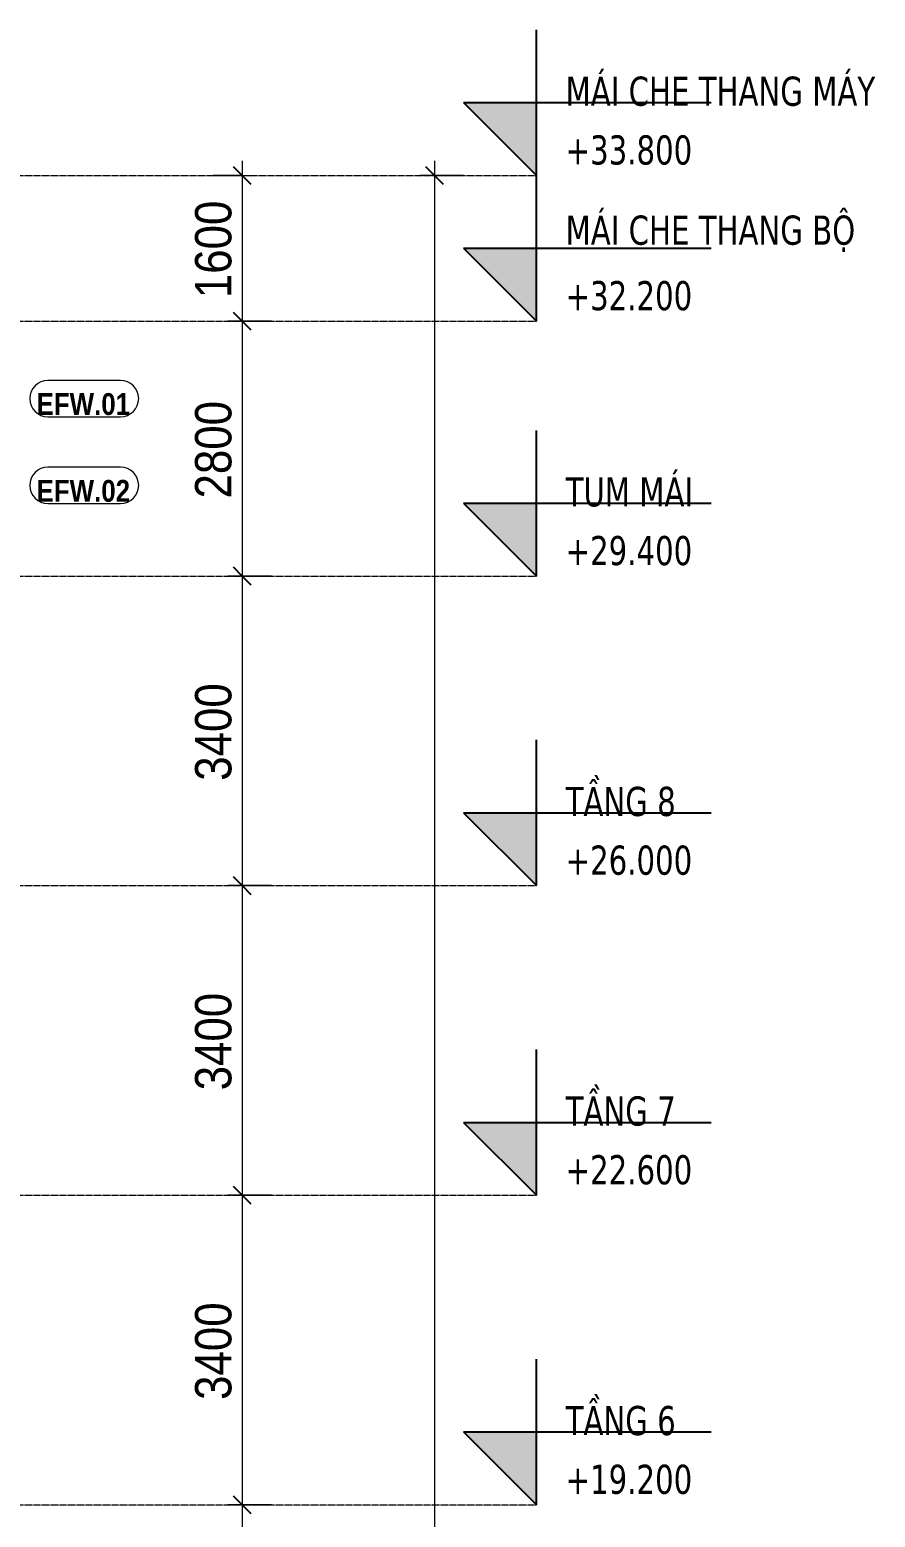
# Model space of a CAD drawing. Header units: millimetres. Extents: x 26124 to 258712, y -8723 to 35400.
# Drawn here: x 128583 to 137877, y 19063 to 35400 of the extents above; entities that cross this region are included whole.
import ezdxf

# ---------------------------------------------------------------- set-up
doc = ezdxf.new("R2010")
doc.units = ezdxf.units.MM
doc.linetypes.add('Centre', pattern=[31.75, 6.35, -4.7625, 15.875, -4.7625])
for name, color, linetype, lineweight in [('A-ANNO-DIMS', 211, 'Continuous', 9), ('A-ANNO-DIMS-160', 211, 'Continuous', 9), ('A-FLOR-LEVL', 51, 'Continuous', 9), ('A-FLOR-LEVL-1', 51, 'Continuous', 25), ('A-FLOR-LEVL-2', 51, 'Centre', 9), ('A-WALL-IDEN', 211, 'Continuous', 9)]:
    doc.layers.add(name, color=color, linetype=linetype, lineweight=lineweight)
doc.styles.add('Arial_B', font='arialbd.ttf', dxfattribs={"width": 0.85, "height": 240})
doc.styles.add('Tahoma_B', font='tahomabd.ttf', dxfattribs={"width": 0.85, "height": 320})
doc.styles.add('UTM Avo', font='', dxfattribs={"width": 0.9, "height": 400})
doc.styles.get('UTM Avo').set_extended_font_data('UTM Avo')
doc.dimstyles.new('1_Dim_chi_tiet_2_5', dxfattribs={"dimscale": 304.8, "dimtxt": 399.720379, "dimasz": 0.629921, "dimexe": 0.524934, "dimexo": 0.0625, "dimgap": 0.052493, "dimtad": 1, "dimdec": 0, "dimrnd": 5, "dimzin": 0, "dimdsep": 46, "dimtxsty": 'UTM Avo', "dimblk1": 'OBLIQUE', "dimblk2": 'OBLIQUE', "dimsah": 1, "dimcen": 0.09, "dimdle": 0.524934, "dimazin": 0, "dimtfac": 1, "dimtdec": 4, "dimtix": 1, "dimtmove": 0, "dimatfit": 3, "dimfxl": 1.049869, "dimfxlon": 1, "dimtvp": 1, "dimtolj": 1, "dimtzin": 0, "dimarcsym": 2})

# ---------------------------------------------------------------- blocks, each defined once
blk = doc.blocks.new('Level - CAO ĐỘ LEVEL-350587-TKCS_MẶT CẮT 3')
at = {"layer": 'A-FLOR-LEVL'}
blk.add_hatch(color=256, dxfattribs=at).paths.add_polyline_path([(134152.564287, 3000), (134152.564287, 2200), (133352.564287, 3000)])
at = {"layer": 'A-FLOR-LEVL-1'}
for p, q in [((134152.564287, 2200), (134152.564287, 3800)), ((133352.564287, 3000), (134152.564287, 2200)), ((133352.564287, 3000), (136072.564287, 3000))]:
    blk.add_line(p, q, dxfattribs=at)
blk = doc.blocks.new('DIMBLOCK28-TKCS_MẶT CẮT 3')
at = {"layer": 'A-ANNO-DIMS-160', "lineweight": 25}
for p, q in [((130919, 33800), (130823, 33896)), ((130919, 33800), (131015, 33704)), ((130919, 32200), (130823, 32296)), ((130919, 32200), (131015, 32104))]:
    blk.add_line(p, q, dxfattribs=at)
at = {"layer": 'A-ANNO-DIMS-160'}
for p, q in [((130919, 33960), (130919, 32200)), ((130599, 33800), (131079, 33800)), ((130919, 33800), (130599, 33800)), ((131239, 32200), (130759, 32200)), ((130919, 32200), (131239, 32200))]:
    blk.add_line(p, q, dxfattribs=at)
at = {"layer": 'A-ANNO-DIMS-160', "color": 0, "insert": (130400, 32452), "char_height": 400, "width": 1314.64, "attachment_point": 1, "rotation": 90, "line_spacing_factor": 1.110334, "style": 'UTM Avo'}
blk.add_mtext('1600', dxfattribs=at)
blk = doc.blocks.new('_Oblique')
at = {"color": 0, "linetype": 'ByBlock', "lineweight": -2}
blk.add_line((-0.5, -0.5), (0.5, 0.5), dxfattribs=at)
blk = doc.blocks.new('DIMBLOCK29-TKCS_MẶT CẮT 3')
at = {"layer": 'A-ANNO-DIMS-160'}
for p, q in [((131239, 32200), (130759, 32200)), ((130919, 32200), (130919, 29400)), ((130919, 32200), (131239, 32200)), ((131239, 29400), (130759, 29400)), ((130919, 29400), (131239, 29400))]:
    blk.add_line(p, q, dxfattribs=at)
at = {"layer": 'A-ANNO-DIMS-160', "lineweight": 25}
for p, q in [((130919, 32200), (130823, 32296)), ((130919, 32200), (131015, 32104)), ((130919, 29400), (130823, 29496)), ((130919, 29400), (131015, 29304))]:
    blk.add_line(p, q, dxfattribs=at)
at = {"layer": 'A-ANNO-DIMS-160', "color": 0, "insert": (130400, 30252), "char_height": 400, "width": 1314.64, "attachment_point": 1, "rotation": 90, "line_spacing_factor": 1.110334, "style": 'UTM Avo'}
blk.add_mtext('2800', dxfattribs=at)
blk = doc.blocks.new('DIMBLOCK30-TKCS_MẶT CẮT 3')
at = {"layer": 'A-ANNO-DIMS-160', "lineweight": 25}
for p, q in [((130919, 29400), (130823, 29496)), ((130919, 29400), (131015, 29304)), ((130919, 26000), (130823, 26096)), ((130919, 26000), (131015, 25904))]:
    blk.add_line(p, q, dxfattribs=at)
at = {"layer": 'A-ANNO-DIMS-160'}
for p, q in [((131239, 29400), (130759, 29400)), ((130919, 29400), (130919, 26000)), ((130919, 29400), (131239, 29400)), ((131239, 26000), (130759, 26000)), ((130919, 26000), (131239, 26000))]:
    blk.add_line(p, q, dxfattribs=at)
at = {"layer": 'A-ANNO-DIMS-160', "color": 0, "insert": (130400, 27152), "char_height": 400, "width": 1314.64, "attachment_point": 1, "rotation": 90, "line_spacing_factor": 1.110334, "style": 'UTM Avo'}
blk.add_mtext('3400', dxfattribs=at)
blk = doc.blocks.new('DIMBLOCK31-TKCS_MẶT CẮT 3')
at = {"layer": 'A-ANNO-DIMS-160'}
for p, q in [((131239, 26000), (130759, 26000)), ((130919, 26000), (130919, 22600)), ((130919, 26000), (131239, 26000)), ((131239, 22600), (130759, 22600)), ((130919, 22600), (131239, 22600))]:
    blk.add_line(p, q, dxfattribs=at)
at = {"layer": 'A-ANNO-DIMS-160', "lineweight": 25}
for p, q in [((130919, 26000), (130823, 26096)), ((130919, 26000), (131015, 25904)), ((130919, 22600), (130823, 22696)), ((130919, 22600), (131015, 22504))]:
    blk.add_line(p, q, dxfattribs=at)
at = {"layer": 'A-ANNO-DIMS-160', "color": 0, "insert": (130400, 23752), "char_height": 400, "width": 1314.64, "attachment_point": 1, "rotation": 90, "line_spacing_factor": 1.110334, "style": 'UTM Avo'}
blk.add_mtext('3400', dxfattribs=at)
blk = doc.blocks.new('DIMBLOCK32-TKCS_MẶT CẮT 3')
at = {"layer": 'A-ANNO-DIMS-160'}
for p, q in [((131239, 22600), (130759, 22600)), ((130919, 22600), (130919, 19200)), ((130919, 22600), (131239, 22600)), ((131239, 19200), (130759, 19200)), ((130919, 19200), (131239, 19200))]:
    blk.add_line(p, q, dxfattribs=at)
at = {"layer": 'A-ANNO-DIMS-160', "lineweight": 25}
for p, q in [((130919, 22600), (130823, 22696)), ((130919, 22600), (131015, 22504)), ((130919, 19200), (130823, 19296)), ((130919, 19200), (131015, 19104))]:
    blk.add_line(p, q, dxfattribs=at)
at = {"layer": 'A-ANNO-DIMS-160', "color": 0, "insert": (130400, 20352), "char_height": 400, "width": 1314.64, "attachment_point": 1, "rotation": 90, "line_spacing_factor": 1.110334, "style": 'UTM Avo'}
blk.add_mtext('3400', dxfattribs=at)
blk = doc.blocks.new('DIMBLOCK33-TKCS_MẶT CẮT 3')
at = {"layer": 'A-ANNO-DIMS-160', "lineweight": 25}
for p, q in [((130919, 19200), (130823, 19296)), ((130919, 19200), (131015, 19104)), ((130919, 15800), (130823, 15896)), ((130919, 15800), (131015, 15704))]:
    blk.add_line(p, q, dxfattribs=at)
at = {"layer": 'A-ANNO-DIMS-160'}
for p, q in [((131239, 19200), (130759, 19200)), ((130919, 19200), (130919, 15800)), ((130919, 19200), (131239, 19200)), ((131239, 15800), (130759, 15800)), ((130919, 15800), (131239, 15800))]:
    blk.add_line(p, q, dxfattribs=at)
at = {"layer": 'A-ANNO-DIMS-160', "color": 0, "insert": (130400, 16952), "char_height": 400, "width": 1314.64, "attachment_point": 1, "rotation": 90, "line_spacing_factor": 1.110334, "style": 'UTM Avo'}
blk.add_mtext('3400', dxfattribs=at)
blk = doc.blocks.new('DIMBLOCK39-TKCS_MẶT CẮT 3')
at = {"layer": 'A-ANNO-DIMS-160', "lineweight": 25}
for p, q in [((133032, 33800), (132936, 33896)), ((133032, 33800), (133128, 33704)), ((133032, 400), (132936, 496)), ((133032, 400), (133128, 304))]:
    blk.add_line(p, q, dxfattribs=at)
at = {"layer": 'A-ANNO-DIMS-160'}
for p, q in [((133032, 33960), (133032, 240)), ((133352, 33800), (132872, 33800)), ((133032, 33800), (133352, 33800)), ((133352, 400), (132872, 400)), ((133032, 400), (133352, 400))]:
    blk.add_line(p, q, dxfattribs=at)
at = {"layer": 'A-ANNO-DIMS-160', "color": 0, "insert": (132512, 16415), "char_height": 400, "width": 1643.29, "attachment_point": 1, "rotation": 90, "line_spacing_factor": 1.110334, "style": 'UTM Avo'}
blk.add_mtext('33400', dxfattribs=at)
blk = doc.blocks.new('CTL_WALL TAG NO MARK - 10-2062273-TKCS_MẶT CẮT 3')
at = {"layer": 'A-WALL-IDEN'}
for p, q in [((32060, 30270), (31263, 30270)), ((31263, 29870), (32060, 29870))]:
    blk.add_line(p, q, dxfattribs=at)
for centre, start, end in [((31263, 30070), 90, 270), ((32060, 30070), 270, 90)]:
    blk.add_arc(centre, 200, start, end, dxfattribs=at)

msp = doc.modelspace()

# ---------------------------------------------------------------- linework, layer by layer
at = {"layer": 'A-FLOR-LEVL-2'}
for p, q in [((26123.8, 33800), (134152.6, 33800)), ((26123.8, 32200), (134152.6, 32200)), ((26123.8, 29400), (134152.6, 29400)), ((26123.8, 26000), (134152.6, 26000)), ((26123.8, 22600), (134152.6, 22600)), ((26123.8, 19200), (134152.6, 19200))]:
    msp.add_line(p, q, dxfattribs=at)

# ---------------------------------------------------------------- block references
at = {"layer": 'A-FLOR-LEVL-1'}
for p in [(0, 31600), (0, 30000), (0, 27200), (0, 23800), (0, 20400), (0, 17000)]:
    msp.add_blockref('Level - CAO ĐỘ LEVEL-350587-TKCS_MẶT CẮT 3', p, dxfattribs=at)
at = {"layer": 'A-WALL-IDEN'}
for p in [(97520.7, 1279.5), (97520.7, 326.2)]:
    msp.add_blockref('CTL_WALL TAG NO MARK - 10-2062273-TKCS_MẶT CẮT 3', p, dxfattribs=at)

# ---------------------------------------------------------------- texts
at = {"layer": 'A-FLOR-LEVL', "char_height": 320, "line_spacing_factor": 0.996129, "style": 'Tahoma_B'}
for s, insert, width, attachment_point in [('\\pt1632,3264,4896,6528,8160,9792,11424,13056,14688,16320,17952,19584,21216,22848,24480,26112,27744,29376,31008,32640,34272,35904,37536,39168,40800,42432,44064,45696,47328,48960,50592,52224;MÁI CHE THANG MÁY', (134473.4, 34558.9), 4183.36, 7), ('\\pt680,1360,2040,2720,3400,4080,4760,5440,6120,6800,7480,8160,8840,9520,10200,10880,11560,12240,12920,13600,14280,14960,15640,16320,17000,17680,18360,19040,19720,20400,21080,21760;+33.800', (134473.4, 34240.1), 1655.12, 1), ('\\pt1632,3264,4896,6528,8160,9792,11424,13056,14688,16320,17952,19584,21216,22848,24480,26112,27744,29376,31008,32640,34272,35904,37536,39168,40800,42432,44064,45696,47328,48960,50592,52224;MÁI CHE THANG BỘ', (134473.4, 32958.9), 3886.88, 7), ('\\pt680,1360,2040,2720,3400,4080,4760,5440,6120,6800,7480,8160,8840,9520,10200,10880,11560,12240,12920,13600,14280,14960,15640,16320,17000,17680,18360,19040,19720,20400,21080,21760;+32.200', (134473.4, 32640.1), 1655.12, 1), ('\\pt1632,3264,4896,6528,8160,9792,11424,13056,14688,16320,17952,19584,21216,22848,24480,26112,27744,29376,31008,32640,34272,35904,37536,39168,40800,42432,44064,45696,47328,48960,50592,52224;TUM MÁI', (134473.4, 30158.9), 1781.6, 7), ('\\pt680,1360,2040,2720,3400,4080,4760,5440,6120,6800,7480,8160,8840,9520,10200,10880,11560,12240,12920,13600,14280,14960,15640,16320,17000,17680,18360,19040,19720,20400,21080,21760;+29.400', (134473.4, 29840.1), 1655.12, 1), ('\\pt1632,3264,4896,6528,8160,9792,11424,13056,14688,16320,17952,19584,21216,22848,24480,26112,27744,29376,31008,32640,34272,35904,37536,39168,40800,42432,44064,45696,47328,48960,50592,52224;TẦNG 8', (134473.4, 26758.9), 1448.4, 7), ('\\pt680,1360,2040,2720,3400,4080,4760,5440,6120,6800,7480,8160,8840,9520,10200,10880,11560,12240,12920,13600,14280,14960,15640,16320,17000,17680,18360,19040,19720,20400,21080,21760;+26.000', (134473.4, 26440.1), 1655.12, 1), ('\\pt1632,3264,4896,6528,8160,9792,11424,13056,14688,16320,17952,19584,21216,22848,24480,26112,27744,29376,31008,32640,34272,35904,37536,39168,40800,42432,44064,45696,47328,48960,50592,52224;TẦNG 7', (134473.4, 23358.9), 1448.4, 7), ('\\pt680,1360,2040,2720,3400,4080,4760,5440,6120,6800,7480,8160,8840,9520,10200,10880,11560,12240,12920,13600,14280,14960,15640,16320,17000,17680,18360,19040,19720,20400,21080,21760;+22.600', (134473.4, 23040.1), 1655.12, 1), ('\\pt1632,3264,4896,6528,8160,9792,11424,13056,14688,16320,17952,19584,21216,22848,24480,26112,27744,29376,31008,32640,34272,35904,37536,39168,40800,42432,44064,45696,47328,48960,50592,52224;TẦNG 6', (134473.4, 19958.9), 1448.4, 7), ('\\pt680,1360,2040,2720,3400,4080,4760,5440,6120,6800,7480,8160,8840,9520,10200,10880,11560,12240,12920,13600,14280,14960,15640,16320,17000,17680,18360,19040,19720,20400,21080,21760;+19.200', (134473.4, 19640.1), 1655.12, 1)]:
    msp.add_mtext(s, dxfattribs=dict(at, insert=insert, width=width, attachment_point=attachment_point))
at = {"layer": 'A-WALL-IDEN', "char_height": 240, "width": 1062.16, "attachment_point": 5, "line_spacing_factor": 0.936439, "style": 'Arial_B'}
for s, insert in [('\\pt6.7992,13.6008,20.4,27.1992,34.0008,40.8,47.5992,54.4008,61.2,67.9992,74.8008,81.6,88.3992,95.2008,102,108.7992,115.6008,122.4,129.1992,136.0008,142.8,149.5992,156.4008,163.2,169.9992,176.8008,183.6,190.3992,197.2008,204,210.7992,217.6008;EFW.01', (129172, 31287.4)), ('\\pt6.7992,13.6008,20.4,27.1992,34.0008,40.8,47.5992,54.4008,61.2,67.9992,74.8008,81.6,88.3992,95.2008,102,108.7992,115.6008,122.4,129.1992,136.0008,142.8,149.5992,156.4008,163.2,169.9992,176.8008,183.6,190.3992,197.2008,204,210.7992,217.6008;EFW.02', (129172, 30334))]:
    msp.add_mtext(s, dxfattribs=dict(at, insert=insert))

# ---------------------------------------------------------------- dimensions: what is measured, and where the dimension line sits
at = {"layer": 'A-ANNO-DIMS'}
for base, p1, p2, override, picture, middle in [((130919.4, 32200), (130599.4, 33800), (131239.4, 32200), {"dimpost": '<>', "dimfxl": 1723.252738}, 'DIMBLOCK28-TKCS_MẶT CẮT 3', (130696.4, 33000)), ((133031.5, 400), (133351.5, 33800), (133351.5, 400), {"dimpost": '<>', "dimfxl": 33400}, 'DIMBLOCK39-TKCS_MẶT CẮT 3', (132808.5, 17100)), ((130919.4, 29400), (131239.4, 32200), (131239.4, 29400), {"dimpost": '<>', "dimfxl": 2800}, 'DIMBLOCK29-TKCS_MẶT CẮT 3', (130696.4, 30800)), ((130919.4, 26000), (131239.4, 29400), (131239.4, 26000), {"dimpost": '<>', "dimfxl": 3400}, 'DIMBLOCK30-TKCS_MẶT CẮT 3', (130696.4, 27700)), ((130919.4, 22600), (131239.4, 26000), (131239.4, 22600), {"dimpost": '<>', "dimfxl": 3400}, 'DIMBLOCK31-TKCS_MẶT CẮT 3', (130696.4, 24300)), ((130919.4, 19200), (131239.4, 22600), (131239.4, 19200), {"dimpost": '<>', "dimfxl": 3400}, 'DIMBLOCK32-TKCS_MẶT CẮT 3', (130696.4, 20900)), ((130919.4, 15800), (131239.4, 19200), (131239.4, 15800), {"dimpost": '<>', "dimfxl": 3400}, 'DIMBLOCK33-TKCS_MẶT CẮT 3', (130696.4, 17500))]:
    dim = msp.add_linear_dim(base=base, p1=p1, p2=p2, angle=90, dimstyle='1_Dim_chi_tiet_2_5', override=override, dxfattribs=at)
    dim.commit()
    dim.dimension.update_dxf_attribs({"geometry": picture, "text_midpoint": middle})

doc.saveas('drawing.dxf')
